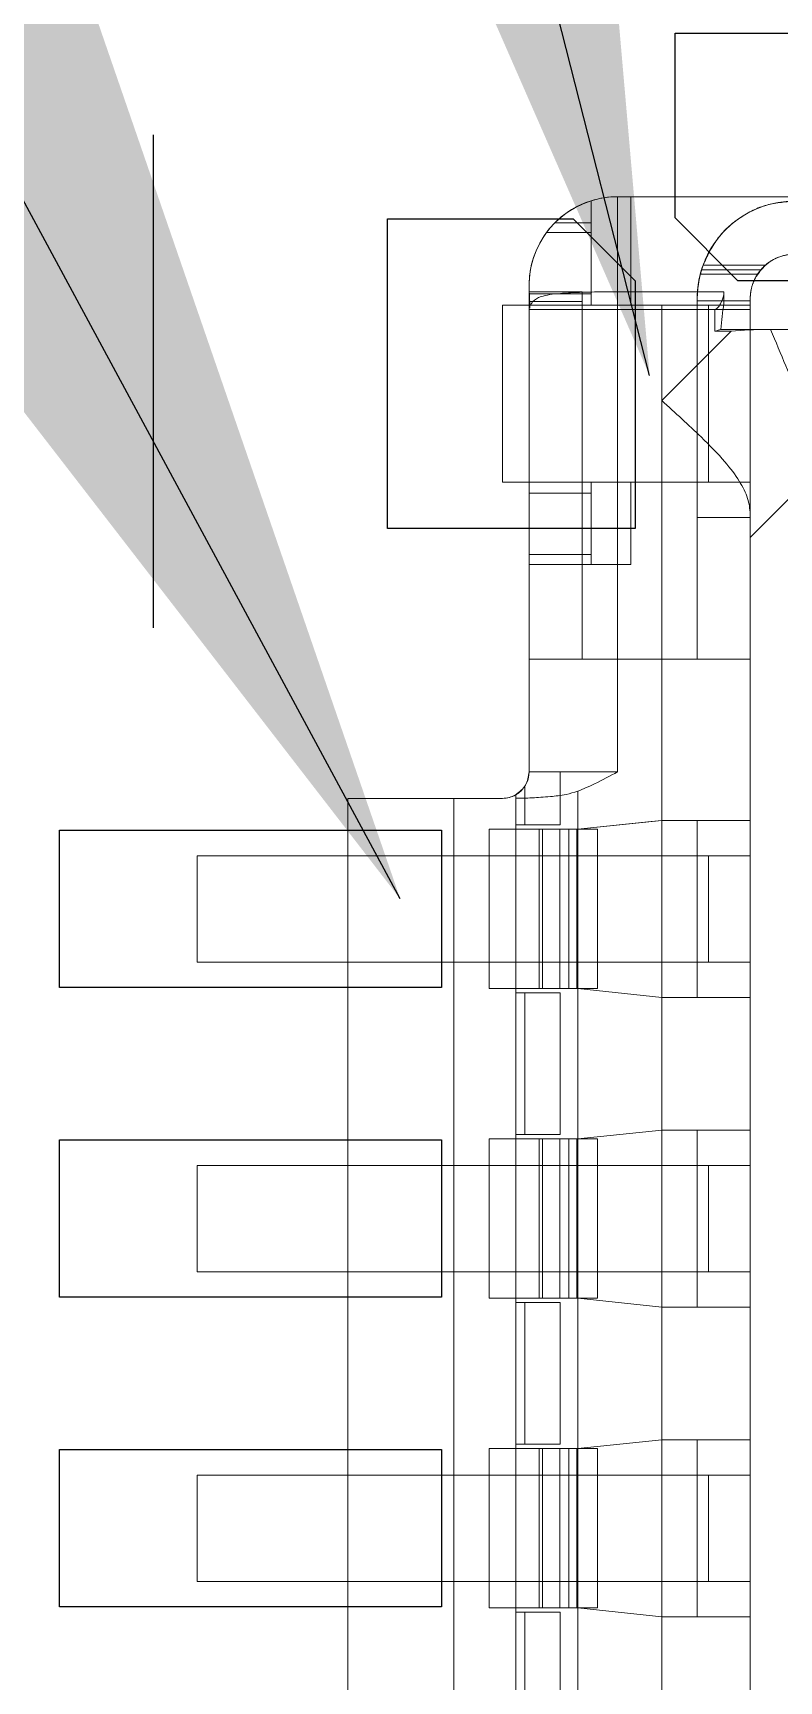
# Model space of a CAD drawing. Header units: millimetres. Extents: x 17 to 508, y 150 to 618.
# Drawn here: x 156.749 to 158.436, y 322.561 to 326.287 of the extents above; entities that cross this region are included whole.
import ezdxf

# ---------------------------------------------------------------- set-up
doc = ezdxf.new("R2010")
doc.units = ezdxf.units.MM
doc.linetypes.add('HIDDEN', pattern=[1.905, 1.27, -0.635])
doc.layers.add('c_layer1', color=7, linetype='Continuous')
doc.layers.add('SPT', color=6, linetype='Continuous', lineweight=25)
doc.layers.add('尺寸線', color=3, linetype='Continuous', lineweight=0)
doc.styles.get("Standard").update_dxf_attribs({"font": ''})
doc.styles.get('Standard').set_extended_font_data('SimSun')
doc.dimstyles.new('ISO-25', dxfattribs={"dimtxt": 2.5, "dimasz": 2.5, "dimexe": 1.25, "dimexo": 0.625, "dimtad": 1, "dimtxsty": 'Standard', "dimcen": 2.5, "dimadec": 0, "dimazin": 0, "dimtfac": 1, "dimtmove": 0, "dimatfit": 3, "dimfxl": 1, "dimarcsym": 0})

msp = doc.modelspace()

# ---------------------------------------------------------------- linework, layer by layer
at = {"color": 7, "linetype": 'Continuous', "lineweight": 18}
for p, q in [((158.0706, 325.9165), (158.4606, 325.9165)), ((158.0706, 325.7015), (158.0706, 325.9165)), ((158.1006, 325.9165), (158.0706, 325.9165)), ((158.1006, 325.9165), (158.4706, 325.9165)), ((157.8706, 325.7015), (157.8706, 325.7165)), ((157.8706, 325.7015), (157.8706, 325.6793)), ((158.3106, 325.7015), (158.0706, 325.7015)), ((158.0706, 325.6615), (158.0706, 325.7015)), ((157.8706, 325.6715), (157.8106, 325.6715)), ((157.8106, 325.6715), (157.8106, 325.2715)), ((157.8706, 325.6793), (157.8706, 325.6615)), ((158.0706, 325.6615), (157.8706, 325.6615)), ((157.8706, 325.6615), (157.8706, 324.8715)), ((157.8706, 325.6615), (157.9906, 325.6615)), ((157.9906, 325.6615), (158.0706, 325.6615)), ((158.0706, 325.6615), (158.0706, 324.8715)), ((158.1706, 325.6615), (158.0706, 325.6615)), ((158.1706, 324.8715), (158.1706, 325.6615)), ((158.2906, 325.6615), (158.1706, 325.6615)), ((158.1706, 325.4556), (158.1706, 325.6615)), ((158.2906, 325.6125), (158.2906, 325.6615)), ((158.4078, 325.6164), (158.304, 325.6165)), ((158.4164, 325.6165), (158.4078, 325.6164)), ((158.5906, 325.6165), (158.4164, 325.6165)), ((158.1706, 325.4556), (158.3275, 325.6125)), ((158.3275, 325.6125), (158.2906, 325.6125)), ((158.5165, 325.2924), (158.3706, 325.1465)), ((157.8106, 325.2715), (157.8706, 325.2715)), ((157.8706, 325.2462), (157.8706, 325.2715)), ((158.3706, 324.8715), (158.3706, 325.1996)), ((157.8706, 325.0855), (157.8706, 325.1077)), ((158.0706, 324.8715), (157.8706, 324.8715)), ((157.8706, 324.8715), (157.8706, 324.6165)), ((158.1706, 324.8715), (158.0706, 324.8715)), ((158.0706, 324.8715), (158.0706, 324.6165)), ((158.3706, 324.8715), (158.1706, 324.8715)), ((158.1706, 324.8715), (158.1706, 324.5065)), ((158.3706, 324.5065), (158.3706, 324.8715)), ((158.0706, 324.6165), (157.8706, 324.6165)), ((157.4606, 324.5565), (157.7006, 324.5565)), ((157.4606, 324.5565), (157.8106, 324.5565)), ((157.4606, 324.5565), (157.4606, 310.7565)), ((157.7006, 324.5565), (157.7006, 310.7565)), ((157.8106, 324.5565), (157.7006, 324.5565)), ((157.8406, 324.5646), (157.8406, 324.5566)), ((157.8406, 324.5566), (157.8406, 324.4865)), ((157.9806, 324.4865), (157.9806, 324.5724)), ((157.9806, 324.4865), (158.1706, 324.5065)), ((158.1464, 324.504), (157.9806, 324.4865)), ((158.1706, 324.1065), (158.1706, 324.5065)), ((158.1706, 324.5065), (158.3706, 324.5065)), ((158.3706, 324.5065), (158.2506, 324.5065)), ((158.3706, 324.5065), (158.3706, 324.1065)), ((158.3706, 324.4965), (158.3706, 324.5065)), ((157.7806, 324.4865), (157.8406, 324.4865)), ((157.7806, 324.4865), (157.9806, 324.4865)), ((157.7806, 324.1265), (157.7806, 324.4865)), ((157.8934, 324.4865), (157.9006, 324.4865)), ((157.9806, 324.1265), (157.9806, 324.4865)), ((157.1206, 324.4265), (157.4606, 324.4265)), ((157.1206, 324.4265), (157.1206, 324.1865)), ((157.1206, 324.1865), (157.4606, 324.1865)), ((157.7806, 324.1265), (157.9806, 324.1265)), ((157.8406, 324.1265), (157.8406, 323.7865)), ((157.9006, 324.1265), (157.9606, 324.1265)), ((157.9606, 324.1265), (157.9782, 324.1265)), ((157.9782, 324.1265), (157.9806, 324.1265)), ((158.1706, 324.1065), (157.9806, 324.1265)), ((157.9806, 324.1265), (157.9806, 323.7865)), ((158.3706, 324.1065), (158.1706, 324.1065)), ((158.1706, 323.8065), (158.1706, 324.1065)), ((158.3706, 323.8065), (158.3706, 324.1065)), ((157.9806, 323.7865), (158.1706, 323.8065)), ((158.1706, 323.4065), (158.1706, 323.8065)), ((158.1706, 323.8065), (158.3706, 323.8065)), ((158.3706, 323.8065), (158.2506, 323.8065)), ((158.3706, 323.8065), (158.3706, 323.4065)), ((158.3706, 323.7965), (158.3706, 323.8065)), ((157.7806, 323.7865), (157.9806, 323.7865)), ((157.7806, 323.4265), (157.7806, 323.7865)), ((157.7806, 323.7865), (157.8406, 323.7865)), ((157.8934, 323.7865), (157.9006, 323.7865)), ((157.9806, 323.4265), (157.9806, 323.7865)), ((157.1206, 323.7265), (157.4606, 323.7265)), ((157.1206, 323.7265), (157.1206, 323.4865)), ((157.1206, 323.4865), (157.4606, 323.4865)), ((157.7806, 323.4265), (157.9806, 323.4265)), ((157.8406, 323.4265), (157.8406, 323.0865)), ((157.9006, 323.4265), (157.9606, 323.4265)), ((157.9606, 323.4265), (157.9782, 323.4265)), ((157.9782, 323.4265), (157.9806, 323.4265)), ((158.1706, 323.4065), (157.9806, 323.4265)), ((157.9806, 323.4265), (157.9806, 323.0865)), ((158.3706, 323.4065), (158.1706, 323.4065)), ((158.1706, 323.1065), (158.1706, 323.4065)), ((158.3706, 323.1065), (158.3706, 323.4065)), ((157.7806, 323.0865), (157.9806, 323.0865)), ((157.7806, 322.7265), (157.7806, 323.0865)), ((157.7806, 323.0865), (157.8406, 323.0865)), ((157.8934, 323.0865), (157.9006, 323.0865)), ((157.9806, 323.0865), (158.1706, 323.1065)), ((157.9806, 322.7265), (157.9806, 323.0865)), ((158.1706, 322.7065), (158.1706, 323.1065)), ((158.1706, 323.1065), (158.3706, 323.1065)), ((158.3706, 323.1065), (158.2506, 323.1065)), ((158.3706, 323.1065), (158.3706, 322.7065)), ((158.3706, 323.0965), (158.3706, 323.1065)), ((157.1206, 323.0265), (157.4606, 323.0265)), ((157.1206, 323.0265), (157.1206, 322.7865)), ((157.1206, 322.7865), (157.4606, 322.7865)), ((157.7806, 322.7265), (157.9806, 322.7265)), ((157.8406, 322.7265), (157.8406, 322.3865)), ((157.9006, 322.7265), (157.9606, 322.7265)), ((157.9606, 322.7265), (157.9782, 322.7265)), ((157.9782, 322.7265), (157.9806, 322.7265)), ((158.1706, 322.7065), (157.9806, 322.7265)), ((157.9806, 322.7265), (157.9806, 322.3865)), ((158.3706, 322.7065), (158.1706, 322.7065)), ((158.1706, 322.4065), (158.1706, 322.7065)), ((158.3706, 322.4065), (158.3706, 322.7065))]:
    msp.add_line(p, q, dxfattribs=at)
at = {"color": 7, "linetype": 'HIDDEN', "lineweight": 18}
for p, q in [((158.1006, 325.6715), (158.1006, 325.9165)), ((158.0106, 325.9073), (158.0106, 325.8575)), ((157.9288, 325.8575), (158.0106, 325.8575)), ((158.0106, 325.8575), (158.0106, 325.6715)), ((158.0106, 325.8575), (158.0106, 325.8353)), ((157.9097, 325.8353), (158.0106, 325.8353)), ((158.0106, 325.8353), (158.0106, 325.6968)), ((158.3871, 325.7415), (158.2576, 325.7415)), ((158.2605, 325.7515), (158.3947, 325.7515)), ((158.4045, 325.7615), (158.2638, 325.7615)), ((158.3947, 325.7515), (158.3855, 325.7383)), ((158.3947, 325.7515), (158.389, 325.7431)), ((157.8706, 325.7015), (157.9906, 325.7015)), ((158.0106, 325.6968), (157.8706, 325.6968)), ((157.9906, 325.7015), (157.9906, 325.6793)), ((157.9906, 325.6674), (157.9906, 325.7015)), ((158.0106, 325.6968), (158.0106, 325.6715)), ((158.2506, 325.6865), (158.2511, 325.698)), ((157.9906, 325.6793), (157.8706, 325.6793)), ((157.8706, 325.6715), (157.8706, 325.6793)), ((158.1706, 325.6715), (157.8706, 325.6715)), ((157.8706, 325.6715), (158.0106, 325.6715)), ((157.8706, 325.6672), (157.8706, 325.6615)), ((157.9906, 325.6615), (157.9906, 325.6793)), ((157.9906, 324.8715), (157.9906, 325.6615)), ((157.9906, 324.8715), (157.9906, 325.6615)), ((158.0106, 325.6715), (158.1006, 325.6715)), ((158.1706, 325.6715), (158.0106, 325.6715)), ((158.0706, 325.6615), (158.0706, 324.8715)), ((158.2506, 325.6715), (158.1706, 325.6715)), ((158.1706, 325.6715), (158.1706, 325.2715)), ((158.1706, 325.6715), (158.1706, 325.6615)), ((158.2506, 325.6865), (158.2506, 325.6615)), ((158.2506, 325.6815), (158.2506, 325.6615)), ((158.2506, 325.6815), (158.3706, 325.6815)), ((158.3706, 325.6715), (158.2506, 325.6715)), ((158.2506, 325.6615), (158.3706, 325.6615)), ((158.2506, 325.6615), (158.2506, 324.8715)), ((158.2506, 325.6615), (158.2506, 324.8715)), ((158.276, 325.2715), (158.276, 325.6715)), ((158.3706, 325.6615), (158.2906, 325.6615)), ((158.3706, 325.6615), (158.3706, 325.6865)), ((158.3706, 325.6865), (158.3706, 325.6715)), ((158.3706, 325.6615), (158.3706, 325.6815)), ((158.3706, 325.1996), (158.3706, 325.6615)), ((158.1706, 324.8715), (158.1706, 325.4556)), ((158.1706, 325.4556), (158.1706, 325.2715)), ((157.8706, 325.2715), (157.8106, 325.2715)), ((157.8706, 325.2715), (158.1706, 325.2715)), ((158.0106, 325.2715), (157.8706, 325.2715)), ((157.8706, 325.2462), (158.0106, 325.2462)), ((158.1006, 325.2715), (158.0106, 325.2715)), ((158.0106, 325.2715), (158.1706, 325.2715)), ((158.0106, 325.2715), (158.0106, 325.2462)), ((158.0106, 325.2462), (158.0106, 325.1077)), ((158.1006, 325.0855), (158.1006, 325.2715)), ((158.1706, 325.2715), (158.2506, 325.2715)), ((158.2506, 325.2715), (158.3706, 325.2715)), ((158.3706, 325.1915), (158.2506, 325.1915)), ((158.3706, 325.1996), (158.3706, 325.1915)), ((158.3706, 325.1915), (158.3706, 324.8715)), ((158.0106, 325.1077), (157.8706, 325.1077)), ((158.0106, 325.1077), (158.0106, 325.0855)), ((157.8706, 325.0855), (158.1006, 325.0855)), ((157.8706, 325.0855), (158.0106, 325.0855)), ((158.0106, 325.0855), (158.1006, 325.0855)), ((157.8706, 324.8715), (157.9906, 324.8715)), ((157.9906, 324.8715), (158.0706, 324.8715)), ((158.1706, 324.8715), (158.2506, 324.8715)), ((158.2506, 324.8715), (158.3706, 324.8715)), ((157.8706, 324.6165), (157.9406, 324.6165)), ((157.9406, 324.6165), (157.9406, 324.4965)), ((157.8606, 324.4965), (157.8606, 324.5834)), ((158.1706, 324.5065), (158.1464, 324.504)), ((158.2506, 324.5065), (158.1706, 324.5065)), ((158.1706, 324.1065), (158.1706, 324.5065)), ((158.2506, 324.1065), (158.2506, 324.5065)), ((158.2506, 324.5065), (158.2506, 324.4265)), ((157.8606, 324.4965), (157.8406, 324.4965)), ((157.8406, 324.4965), (157.9406, 324.4965)), ((157.8406, 324.4865), (157.8934, 324.4865)), ((157.8406, 324.4865), (157.8406, 324.1265)), ((157.8406, 324.4865), (157.8406, 324.1324)), ((157.9406, 324.4965), (157.8606, 324.4965)), ((157.8934, 324.1265), (157.8934, 324.4865)), ((157.9006, 324.4865), (157.9806, 324.4865)), ((157.9606, 324.4865), (157.9006, 324.4865)), ((157.9006, 324.4865), (157.9403, 324.4865)), ((157.9006, 324.1265), (157.9006, 324.4865)), ((157.9403, 324.4865), (158.0256, 324.4865)), ((157.9403, 324.4865), (157.9403, 324.1265)), ((157.9782, 324.4865), (157.9606, 324.4865)), ((157.9606, 324.4865), (157.9606, 324.1265)), ((158.0256, 324.4865), (157.9782, 324.4865)), ((157.9782, 324.4865), (157.9782, 324.1265)), ((157.9806, 324.1265), (157.9806, 324.4865)), ((157.9806, 324.4865), (158.0256, 324.4865)), ((157.9806, 324.4865), (157.9806, 324.1265)), ((158.0256, 324.1265), (158.0256, 324.4865)), ((158.1706, 324.4265), (157.4606, 324.4265)), ((158.2506, 324.4265), (158.1706, 324.4265)), ((158.1706, 324.1865), (158.1706, 324.4265)), ((158.3706, 324.4265), (158.2506, 324.4265)), ((158.276, 324.4265), (158.3706, 324.4265)), ((158.276, 324.1865), (158.276, 324.4265)), ((157.4606, 324.1865), (157.1206, 324.1865)), ((157.4606, 324.1865), (158.1706, 324.1865)), ((158.1706, 324.1865), (158.2506, 324.1865)), ((158.2506, 324.1865), (158.3706, 324.1865)), ((158.2506, 324.1865), (158.2506, 324.1065)), ((157.8406, 324.1265), (157.7806, 324.1265)), ((157.8934, 324.1265), (157.8406, 324.1265)), ((157.9403, 324.1265), (157.8934, 324.1265)), ((157.9806, 324.1265), (157.9006, 324.1265)), ((158.0256, 324.1265), (157.9403, 324.1265)), ((157.9806, 324.1265), (158.0256, 324.1265)), ((157.8406, 324.1165), (157.9406, 324.1165)), ((157.8406, 324.1165), (157.8606, 324.1165)), ((157.8606, 324.1165), (157.8606, 323.7965)), ((157.9406, 324.1165), (157.8606, 324.1165)), ((157.9406, 323.7965), (157.9406, 324.1165)), ((158.1706, 324.1065), (158.2506, 324.1065)), ((158.2506, 324.1065), (158.3706, 324.1065)), ((157.8606, 323.7965), (157.8406, 323.7965)), ((157.8406, 323.7965), (157.9406, 323.7965)), ((157.8606, 323.7965), (157.9406, 323.7965)), ((158.1706, 323.8065), (157.9806, 323.7865)), ((158.2506, 323.8065), (158.1706, 323.8065)), ((158.1706, 323.4065), (158.1706, 323.8065)), ((158.2506, 323.4065), (158.2506, 323.8065)), ((158.2506, 323.8065), (158.2506, 323.7265)), ((157.8406, 323.7865), (157.8934, 323.7865)), ((157.8406, 323.7865), (157.8406, 323.4265)), ((157.8406, 323.7865), (157.8406, 323.4324)), ((157.8934, 323.4265), (157.8934, 323.7865)), ((157.9006, 323.7865), (157.9806, 323.7865)), ((157.9606, 323.7865), (157.9006, 323.7865)), ((157.9006, 323.7865), (157.9403, 323.7865)), ((157.9006, 323.4265), (157.9006, 323.7865)), ((157.9403, 323.7865), (158.0256, 323.7865)), ((157.9403, 323.7865), (157.9403, 323.4265)), ((157.9782, 323.7865), (157.9606, 323.7865)), ((157.9606, 323.7865), (157.9606, 323.4265)), ((158.0256, 323.7865), (157.9782, 323.7865)), ((157.9782, 323.7865), (157.9782, 323.4265)), ((157.9806, 323.4265), (157.9806, 323.7865)), ((157.9806, 323.7865), (158.0256, 323.7865)), ((157.9806, 323.7865), (157.9806, 323.4265)), ((158.0256, 323.4265), (158.0256, 323.7865)), ((158.1706, 323.7265), (157.4606, 323.7265)), ((158.2506, 323.7265), (158.1706, 323.7265)), ((158.1706, 323.4865), (158.1706, 323.7265)), ((158.3706, 323.7265), (158.2506, 323.7265)), ((158.276, 323.7265), (158.3706, 323.7265)), ((158.276, 323.4865), (158.276, 323.7265)), ((157.4606, 323.4865), (157.1206, 323.4865)), ((157.4606, 323.4865), (158.1706, 323.4865)), ((158.1706, 323.4865), (158.2506, 323.4865)), ((158.2506, 323.4865), (158.3706, 323.4865)), ((158.2506, 323.4865), (158.2506, 323.4065)), ((157.8406, 323.4265), (157.7806, 323.4265)), ((157.8934, 323.4265), (157.8406, 323.4265)), ((157.9403, 323.4265), (157.8934, 323.4265)), ((157.9806, 323.4265), (157.9006, 323.4265)), ((158.0256, 323.4265), (157.9403, 323.4265)), ((157.9806, 323.4265), (158.0256, 323.4265)), ((157.8406, 323.4165), (157.9406, 323.4165)), ((157.8406, 323.4165), (157.8606, 323.4165)), ((157.8606, 323.4165), (157.8606, 323.0965)), ((157.9406, 323.4165), (157.8606, 323.4165)), ((157.9406, 323.0965), (157.9406, 323.4165)), ((158.1706, 323.4065), (158.2506, 323.4065)), ((158.2506, 323.4065), (158.3706, 323.4065)), ((157.8606, 323.0965), (157.8406, 323.0965)), ((157.8406, 323.0965), (157.9406, 323.0965)), ((157.8406, 323.0865), (157.8934, 323.0865)), ((157.8406, 323.0865), (157.8406, 322.7265)), ((157.8406, 323.0865), (157.8406, 322.7324)), ((157.8606, 323.0965), (157.9406, 323.0965)), ((157.8934, 322.7265), (157.8934, 323.0865)), ((157.9006, 323.0865), (157.9806, 323.0865)), ((157.9606, 323.0865), (157.9006, 323.0865)), ((157.9006, 323.0865), (157.9403, 323.0865)), ((157.9006, 322.7265), (157.9006, 323.0865)), ((157.9403, 323.0865), (158.0256, 323.0865)), ((157.9403, 323.0865), (157.9403, 322.7265)), ((157.9782, 323.0865), (157.9606, 323.0865)), ((157.9606, 323.0865), (157.9606, 322.7265)), ((158.0256, 323.0865), (157.9782, 323.0865)), ((157.9782, 323.0865), (157.9782, 322.7265)), ((158.1706, 323.1065), (157.9806, 323.0865)), ((157.9806, 322.7265), (157.9806, 323.0865)), ((157.9806, 323.0865), (158.0256, 323.0865)), ((157.9806, 323.0865), (157.9806, 322.7265)), ((158.0256, 322.7265), (158.0256, 323.0865)), ((158.2506, 323.1065), (158.1706, 323.1065)), ((158.1706, 322.7065), (158.1706, 323.1065)), ((158.2506, 322.7065), (158.2506, 323.1065)), ((158.2506, 323.1065), (158.2506, 323.0265)), ((158.1706, 323.0265), (157.4606, 323.0265)), ((158.2506, 323.0265), (158.1706, 323.0265)), ((158.1706, 322.7865), (158.1706, 323.0265)), ((158.3706, 323.0265), (158.2506, 323.0265)), ((158.276, 323.0265), (158.3706, 323.0265)), ((158.276, 322.7865), (158.276, 323.0265)), ((157.4606, 322.7865), (157.1206, 322.7865)), ((157.4606, 322.7865), (158.1706, 322.7865)), ((158.1706, 322.7865), (158.2506, 322.7865)), ((158.2506, 322.7865), (158.3706, 322.7865)), ((158.2506, 322.7865), (158.2506, 322.7065)), ((157.8406, 322.7265), (157.7806, 322.7265)), ((157.8934, 322.7265), (157.8406, 322.7265)), ((157.9406, 322.7165), (157.8406, 322.7165)), ((157.8406, 322.7165), (157.8606, 322.7165)), ((157.8606, 322.7165), (157.8606, 322.3965)), ((157.9406, 322.7165), (157.8606, 322.7165)), ((157.9403, 322.7265), (157.8934, 322.7265)), ((157.9806, 322.7265), (157.9006, 322.7265)), ((158.0256, 322.7265), (157.9403, 322.7265)), ((157.9406, 322.3965), (157.9406, 322.7165)), ((157.9806, 322.7265), (158.0256, 322.7265)), ((158.1706, 322.7065), (158.2506, 322.7065)), ((158.2506, 322.7065), (158.3706, 322.7065))]:
    msp.add_line(p, q, dxfattribs=at)
at = {"color": 7, "linetype": 'HIDDEN', "lineweight": 18, "flags": 128}
msp.add_lwpolyline([(157.8674, 324.5972), (157.8695, 324.6048), (157.8706, 324.6165)], dxfattribs=at)
at = {"color": 7, "linetype": 'Continuous', "lineweight": 18}
for centre, radius, start, end in [((158.0706, 325.7165), 0.2, 90, 180), ((158.0706, 325.7165), 0.2, 90, 107.4576), ((157.8106, 324.6165), 0.06, 300, 0), ((157.8106, 324.6165), 0.06, 270, 299.5899)]:
    msp.add_arc(centre, radius, start, end, dxfattribs=at)
at = {"color": 7, "linetype": 'HIDDEN', "lineweight": 18}
for centre, radius, start, end in [((158.4706, 325.6865), 0.22, 90, 165.5225), ((158.4706, 325.6865), 0.22, 141.0184, 162.8152), ((158.4706, 325.6865), 0.1, 90, 146.633), ((158.4706, 325.6865), 0.1, 122.7803, 139.4584), ((157.8106, 324.6165), 0.06, 299.5899, 315.5498)]:
    msp.add_arc(centre, radius, start, end, dxfattribs=at)
at = {"color": 7, "linetype": 'Continuous', "lineweight": 18}
for points in [[(158.0106, 325.9073), (157.9799, 325.8976), (157.9515, 325.8804), (157.9288, 325.8575)], [(157.9097, 325.8353), (157.8846, 325.8012), (157.8706, 325.7589), (157.8706, 325.7165)], [(158.3106, 325.7015), (158.3106, 325.6928), (158.3106, 325.6839), (158.3106, 325.6748)], [(158.304, 325.6165), (158.3062, 325.6363), (158.3084, 325.6559), (158.3106, 325.6748)], [(158.304, 325.6165), (158.3004, 325.6152), (158.2955, 325.6139), (158.2906, 325.6125)], [(158.4078, 325.6165), (158.381, 325.6168), (158.3543, 325.6148), (158.3275, 325.6125)], [(157.8706, 324.6165), (157.8691, 324.6059), (157.8659, 324.5846), (157.8491, 324.5712), (157.8406, 324.5646)], [(157.8106, 324.5565), (157.8211, 324.5565), (157.8316, 324.5593), (157.8406, 324.5646)], [(157.9806, 324.1265), (157.9238, 324.1265), (157.8682, 324.1265), (157.8406, 324.1265)], [(157.9806, 323.4265), (157.9238, 323.4265), (157.8682, 323.4265), (157.8406, 323.4265)], [(157.9806, 322.7265), (157.9238, 322.7265), (157.8682, 322.7265), (157.8406, 322.7265)]]:
    msp.add_open_spline(points, degree=3, dxfattribs=at)
at = {"color": 7, "linetype": 'HIDDEN', "lineweight": 18}
for points, knots in [([(158.2638, 325.7615), (158.2732, 325.7819), (158.2921, 325.8228), (158.3425, 325.8688), (158.403, 325.9011), (158.448, 325.9047), (158.4706, 325.9065)], [0, 0, 0, 0, 0.248479, 0.499857, 0.748508, 1, 1, 1, 1]), ([(158.2638, 325.7615), (158.2611, 325.7526), (158.2553, 325.7334), (158.2514, 325.7038), (158.2509, 325.6926), (158.2506, 325.6865)], [0, 0, 0, 0, 0.2842395, 0.6162935, 1, 1, 1, 1]), ([(158.2506, 325.6865), (158.2506, 325.6916), (158.2508, 325.6979), (158.2514, 325.705), (158.252, 325.7121), (158.2531, 325.7201), (158.2546, 325.7283), (158.2561, 325.7359), (158.2581, 325.7438), (158.2605, 325.7515)], [0, 0, 0, 0, 0.00001307229, 0.00001307229, 0.00001307229, 0.0000261615, 0.0000261615, 0.0000261615, 0.00003821991, 0.00003821991, 0.00003821991, 0.00003821991]), ([(158.2576, 325.7415), (158.2555, 325.7332), (158.2538, 325.7246), (158.2527, 325.7165), (158.2516, 325.7084), (158.251, 325.7005), (158.2508, 325.6936), (158.2507, 325.6911), (158.2506, 325.6888), (158.2506, 325.6865)], [0, 0, 0, 0, 0.00001292356, 0.00001292356, 0.00001292356, 0.00002585706, 0.00002585706, 0.00002585706, 0.00003042859, 0.00003042859, 0.00003042859, 0.00003042859]), ([(158.2558, 325.7329), (158.2559, 325.7336), (158.2569, 325.7396), (158.2588, 325.7459), (158.2605, 325.7515)], [0, 0, 0, 0, 0.117038, 1, 1, 1, 1]), ([(158.4045, 325.7615), (158.3957, 325.7518), (158.3794, 325.7336), (158.3709, 325.7017), (158.3707, 325.6916), (158.3706, 325.6865)], [0, 0, 0, 0, 0.365408, 0.677947, 1, 1, 1, 1]), ([(158.3871, 325.7415), (158.3829, 325.7352), (158.3795, 325.7283), (158.3769, 325.7213), (158.3743, 325.7144), (158.3726, 325.7073), (158.3717, 325.7008), (158.3709, 325.6957), (158.3706, 325.6909), (158.3706, 325.6865)], [0, 0, 0, 0, 0.00001139151, 0.00001139151, 0.00001139151, 0.00002282668, 0.00002282668, 0.00002282668, 0.00003173524, 0.00003173524, 0.00003173524, 0.00003173524]), ([(158.3712, 325.6957), (158.3711, 325.695), (158.3705, 325.6914), (158.3706, 325.6887), (158.3706, 325.6865)], [0, 0, 0, 0, 0.184146, 1, 1, 1, 1]), ([(157.8706, 325.6615), (157.8718, 325.6615), (157.8741, 325.6615), (157.8951, 325.6615), (157.9167, 325.6615), (157.9291, 325.6615), (157.9291, 325.6615)], [0, 0, 0, 0, 0.334694, 0.660046, 0.999775, 1, 1, 1, 1]), ([(158.0706, 325.6615), (158.0601, 325.6615), (158.0392, 325.6615), (158.013, 325.6615), (157.994, 325.6615), (157.9918, 325.6615), (157.9906, 325.6615)], [0, 0, 0, 0, 0.250122, 0.499643, 0.745109, 1, 1, 1, 1]), ([(158.1706, 325.6615), (158.1882, 325.6615), (158.2228, 325.6615), (158.2718, 325.6615), (158.3198, 325.6615), (158.3628, 325.6615), (158.368, 325.6615), (158.3706, 325.6615)], [0, 0, 0, 0, 0.167645, 0.330557, 0.500654, 0.748951, 1, 1, 1, 1]), ([(158.2506, 325.6615), (158.2494, 325.6615), (158.247, 325.6615), (158.2286, 325.6615), (158.2025, 325.6615), (158.1814, 325.6615), (158.1706, 325.6615)], [0, 0, 0, 0, 0.249783, 0.499565, 0.744391, 1, 1, 1, 1]), ([(158.3706, 325.1465), (158.3721, 325.148), (158.3751, 325.151), (158.3941, 325.17), (158.4147, 325.1906), (158.4285, 325.2043), (158.4356, 325.2115)], [0, 0, 0, 0, 0.275911, 0.578221, 0.780035, 1, 1, 1, 1])]:
    msp.add_open_spline(points, degree=3, knots=knots, dxfattribs=at)
for points in [[(157.9097, 325.8353), (157.9155, 325.8432), (157.9219, 325.8506), (157.9288, 325.8575)], [(158.4045, 325.7615), (158.4226, 325.7775), (158.4465, 325.7865), (158.4706, 325.7865)], [(157.9906, 325.7015), (157.9906, 325.7004), (157.9906, 325.6981), (157.9906, 325.6856), (157.9906, 325.6793)], [(157.9906, 325.6793), (157.9906, 325.6679), (157.9906, 325.6615), (157.9906, 325.6615)], [(158.2506, 325.6815), (158.2506, 325.6815), (158.2506, 325.6832), (158.2506, 325.6865)], [(158.3706, 325.6865), (158.3706, 325.6832), (158.3706, 325.6815), (158.3706, 325.6815)], [(158.3706, 325.6715), (158.3706, 325.6715), (158.3706, 325.6769), (158.3706, 325.6865)], [(158.3706, 325.1915), (158.3706, 325.2334), (158.3706, 325.2715), (158.3706, 325.2715)], [(158.2506, 324.5065), (158.2506, 324.5065), (158.2125, 324.5065), (158.1706, 324.5065)], [(157.8406, 324.4865), (157.8682, 324.4865), (157.9238, 324.4865), (157.9806, 324.4865)], [(157.8406, 324.4865), (157.8428, 324.4865), (157.8472, 324.4865), (157.878, 324.4865), (157.8934, 324.4865)], [(157.9806, 324.4865), (157.9388, 324.4865), (157.9006, 324.4865), (157.9006, 324.4865)], [(157.9606, 324.4865), (157.9606, 324.4865), (157.9671, 324.4865), (157.9782, 324.4865)], [(157.8406, 324.1265), (157.8406, 324.1265), (157.86, 324.1265), (157.8934, 324.1265)], [(157.9006, 324.1265), (157.9006, 324.1265), (157.9388, 324.1265), (157.9806, 324.1265)], [(157.9782, 324.1265), (157.9671, 324.1265), (157.9606, 324.1265), (157.9606, 324.1265)], [(158.1706, 324.1065), (158.2125, 324.1065), (158.2506, 324.1065), (158.2506, 324.1065)], [(158.2506, 323.8065), (158.2506, 323.8065), (158.2125, 323.8065), (158.1706, 323.8065)], [(157.8406, 323.7865), (157.8682, 323.7865), (157.9238, 323.7865), (157.9806, 323.7865)], [(157.8406, 323.7865), (157.8428, 323.7865), (157.8472, 323.7865), (157.878, 323.7865), (157.8934, 323.7865)], [(157.9806, 323.7865), (157.9388, 323.7865), (157.9006, 323.7865), (157.9006, 323.7865)], [(157.9606, 323.7865), (157.9606, 323.7865), (157.9671, 323.7865), (157.9782, 323.7865)], [(157.8406, 323.4265), (157.8406, 323.4265), (157.86, 323.4265), (157.8934, 323.4265)], [(157.9006, 323.4265), (157.9006, 323.4265), (157.9388, 323.4265), (157.9806, 323.4265)], [(157.9782, 323.4265), (157.9671, 323.4265), (157.9606, 323.4265), (157.9606, 323.4265)], [(158.1706, 323.4065), (158.2125, 323.4065), (158.2506, 323.4065), (158.2506, 323.4065)], [(157.8406, 323.0865), (157.8682, 323.0865), (157.9238, 323.0865), (157.9806, 323.0865)], [(157.8406, 323.0865), (157.8428, 323.0865), (157.8472, 323.0865), (157.878, 323.0865), (157.8934, 323.0865)], [(157.9806, 323.0865), (157.9388, 323.0865), (157.9006, 323.0865), (157.9006, 323.0865)], [(157.9606, 323.0865), (157.9606, 323.0865), (157.9671, 323.0865), (157.9782, 323.0865)], [(158.2506, 323.1065), (158.2506, 323.1065), (158.2125, 323.1065), (158.1706, 323.1065)], [(157.8406, 322.7265), (157.8406, 322.7265), (157.86, 322.7265), (157.8934, 322.7265)], [(157.9006, 322.7265), (157.9006, 322.7265), (157.9388, 322.7265), (157.9806, 322.7265)], [(157.9782, 322.7265), (157.9671, 322.7265), (157.9606, 322.7265), (157.9606, 322.7265)], [(158.1706, 322.7065), (158.2125, 322.7065), (158.2506, 322.7065), (158.2506, 322.7065)]]:
    msp.add_open_spline(points, degree=3, dxfattribs=at)
at = {"color": 7, "linetype": 'Continuous', "lineweight": 18}
for points, knots in [([(157.8706, 325.7165), (157.8706, 325.7159), (157.8706, 325.7147), (157.8706, 325.7038), (157.8706, 325.688), (157.8706, 325.6736), (157.8706, 325.6672)], [0, 0, 0, 0, 0.272454, 0.531942, 0.791429, 1, 1, 1, 1]), ([(157.8726, 325.6643), (157.8725, 325.6663), (157.8719, 325.6803), (157.8713, 325.6973), (157.8707, 325.7123), (157.8707, 325.7125), (157.8707, 325.7125)], [0, 0, 0, 0, 0.059528, 0.429265, 0.783815, 1, 1, 1, 1]), ([(158.0706, 325.7015), (158.0549, 325.7015), (158.0233, 325.7014), (157.9789, 325.7003), (157.9337, 325.6977), (157.899, 325.693), (157.8806, 325.6832), (157.8757, 325.6749), (157.8742, 325.6725)], [0, 0, 0, 0, 0.166309, 0.334664, 0.500486, 0.750225, 0.927324, 1, 1, 1, 1]), ([(158.2906, 325.6615), (158.2925, 325.6625), (158.298, 325.6655), (158.3061, 325.6785), (158.3088, 325.688), (158.3106, 325.6945)], [0, 0, 0, 0, 0.136307, 0.415611, 1, 1, 1, 1]), ([(157.9291, 325.6615), (157.9423, 325.6615), (157.9683, 325.6615), (158.0179, 325.6615), (158.0528, 325.6615), (158.0706, 325.6615)], [0, 0, 0, 0, 0.335021, 0.660037, 1, 1, 1, 1]), ([(158.4164, 325.6165), (158.4281, 325.5886), (158.4506, 325.5349), (158.4807, 325.4647), (158.5044, 325.4082), (158.5214, 325.3661), (158.5326, 325.3367), (158.5364, 325.3269), (158.5383, 325.3223)], [0, 0, 0, 0, 0.202002, 0.38941, 0.562502, 0.721634, 0.867265, 1, 1, 1, 1]), ([(158.3706, 325.1996), (158.3694, 325.2111), (158.367, 325.2352), (158.3469, 325.2743), (158.3123, 325.3207), (158.253, 325.3807), (158.201, 325.428), (158.1706, 325.4556)], [0, 0, 0, 0, 0.148265, 0.30806, 0.481562, 0.696775, 1, 1, 1, 1]), ([(158.0706, 324.8715), (158.0183, 324.8715), (157.9662, 324.8715), (157.8922, 324.8715), (157.8706, 324.8715), (157.8706, 324.8715)], [0, 0, 0, 0, 0.5, 0.5, 1, 1, 1, 1]), ([(157.9906, 324.8715), (157.9919, 324.8715), (157.9943, 324.8715), (158.0127, 324.8715), (158.0388, 324.8715), (158.0599, 324.8715), (158.0706, 324.8715)], [0, 0, 0, 0, 0.249783, 0.499565, 0.744391, 1, 1, 1, 1]), ([(158.3706, 324.8715), (158.3695, 324.8715), (158.3671, 324.8715), (158.3461, 324.8715), (158.3086, 324.8715), (158.2498, 324.8715), (158.1971, 324.8715), (158.1706, 324.8715)], [0, 0, 0, 0, 0.1676451, 0.3305574, 0.5006536, 0.7489508, 1, 1, 1, 1]), ([(158.1706, 324.8715), (158.1811, 324.8715), (158.2021, 324.8715), (158.2283, 324.8715), (158.2473, 324.8715), (158.2495, 324.8715), (158.2506, 324.8715)], [0, 0, 0, 0, 0.249783, 0.499565, 0.744391, 1, 1, 1, 1]), ([(157.9806, 324.5724), (157.9933, 324.5779), (158.0241, 324.5911), (158.0534, 324.6071), (158.0706, 324.6165)], [0, 0, 0, 0, 0.413137, 1, 1, 1, 1]), ([(157.8406, 324.5566), (157.852, 324.5567), (157.8726, 324.557), (157.915, 324.56), (157.9512, 324.5639), (157.9719, 324.5699), (157.9806, 324.5724)], [0, 0, 0, 0, 0.34268, 0.623017, 0.841567, 1, 1, 1, 1]), ([(158.1706, 324.5065), (158.223, 324.5065), (158.275, 324.5065), (158.3491, 324.5065), (158.3706, 324.5065), (158.3706, 324.5065)], [0, 0, 0, 0, 0.5, 0.5, 1, 1, 1, 1]), ([(158.3706, 324.1065), (158.3706, 324.1065), (158.3491, 324.1065), (158.275, 324.1065), (158.223, 324.1065), (158.1706, 324.1065)], [0, 0, 0, 0, 0.5, 0.5, 1, 1, 1, 1]), ([(158.1706, 323.8065), (158.223, 323.8065), (158.275, 323.8065), (158.3491, 323.8065), (158.3706, 323.8065), (158.3706, 323.8065)], [0, 0, 0, 0, 0.5, 0.5, 1, 1, 1, 1]), ([(158.3706, 323.4065), (158.3706, 323.4065), (158.3491, 323.4065), (158.275, 323.4065), (158.223, 323.4065), (158.1706, 323.4065)], [0, 0, 0, 0, 0.5, 0.5, 1, 1, 1, 1]), ([(158.1706, 323.1065), (158.223, 323.1065), (158.275, 323.1065), (158.3491, 323.1065), (158.3706, 323.1065), (158.3706, 323.1065)], [0, 0, 0, 0, 0.5, 0.5, 1, 1, 1, 1]), ([(158.3706, 322.7065), (158.3706, 322.7065), (158.3491, 322.7065), (158.275, 322.7065), (158.223, 322.7065), (158.1706, 322.7065)], [0, 0, 0, 0, 0.5, 0.5, 1, 1, 1, 1])]:
    msp.add_open_spline(points, degree=3, knots=knots, dxfattribs=at)
at = {"layer": 'c_layer1', "color": 1}
msp.add_line((157.0207, 326.0563), (157.0207, 324.9418), dxfattribs=at)
for points in [[(158.2008, 326.2864), (159.6405, 326.2864), (159.6405, 325.8686), (159.4985, 325.7266), (158.3428, 325.7266), (158.2008, 325.8686)], [(157.5506, 325.8663), (157.9704, 325.8663), (158.1104, 325.7264), (158.1104, 325.1663), (157.5506, 325.1663)], [(156.8089, 324.4846), (157.6725, 324.4846), (157.6725, 324.129), (156.8089, 324.129)], [(156.8089, 323.7845), (157.6725, 323.7845), (157.6725, 323.4289), (156.8089, 323.4289)], [(156.8089, 323.0845), (157.6725, 323.0845), (157.6725, 322.7289), (156.8089, 322.7289)]]:
    msp.add_lwpolyline(points, close=True, dxfattribs=at)
at = {"layer": 'SPT', "color": 1, "linetype": 'Continuous'}
for points in [[(158.2008, 326.2864), (159.6405, 326.2864), (159.6405, 325.8686), (159.4985, 325.7266), (158.3428, 325.7266), (158.2008, 325.8686)], [(157.5506, 325.8663), (157.9704, 325.8663), (158.1104, 325.7263), (158.1104, 325.1663), (157.5506, 325.1663)], [(156.8089, 324.4845), (157.6725, 324.4845), (157.6725, 324.1289), (156.8089, 324.1289)], [(156.8089, 323.7845), (157.6725, 323.7845), (157.6725, 323.4289), (156.8089, 323.4289)], [(156.8089, 323.0845), (157.6725, 323.0845), (157.6725, 322.7289), (156.8089, 322.7289)]]:
    msp.add_lwpolyline(points, close=True, dxfattribs=at)

# ---------------------------------------------------------------- leaders
at = {"layer": '尺寸線', "color": 1, "annotation_type": 0, "has_hookline": 1}
for points, hookline_direction, text_width in [([(158.9932, 325.5729), (156.8172, 359.3925), (159.3172, 359.3925)], 0, 4.75), ([(158.1431, 325.5125), (151.3513, 352.127), (148.8513, 352.127)], 1, 4.8056), ([(157.5794, 324.3291), (146.1621, 345.4766), (143.6621, 345.4766)], 1, 4.7361)]:
    msp.add_leader(points, dimstyle='ISO-25', dxfattribs=dict(at, hookline_direction=hookline_direction, text_width=text_width))

doc.saveas('drawing.dxf')
